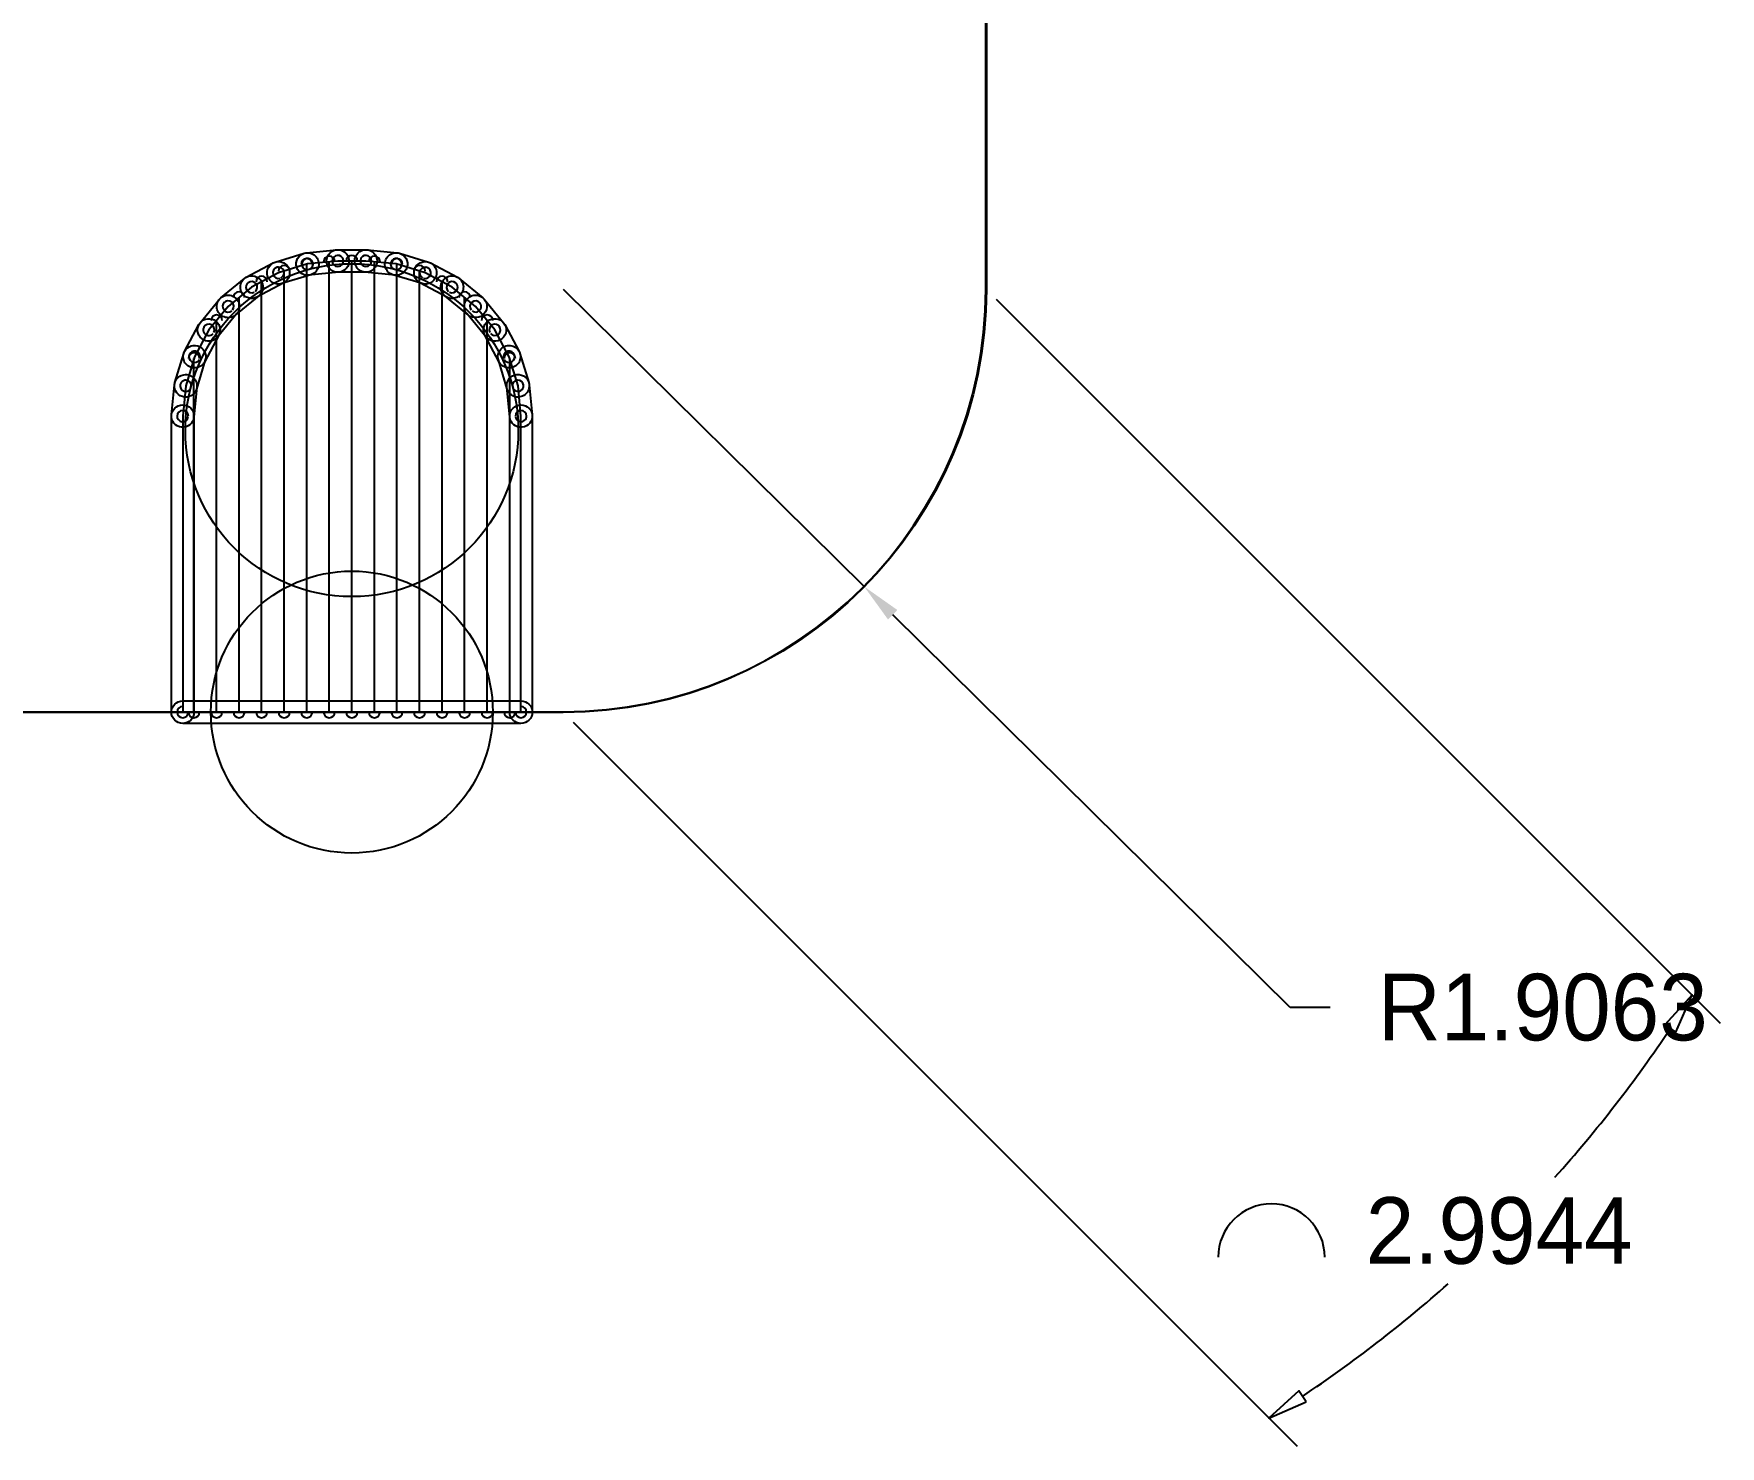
# Model space of a CAD drawing. Extents: x -87.3 to -53.8, y 2.2 to 28.4.
# Drawn here: x -62.38 to -54.78, y 2.31 to 8.67 of the extents above; entities that cross this region are included whole.
import ezdxf
from ezdxf.enums import TextEntityAlignment as Align

# ---------------------------------------------------------------- set-up
doc = ezdxf.new("R2010")
doc.units = 0
doc.layers.get('0').update_dxf_attribs({"linetype": 'CONTINUOUS'})
doc.layers.get('DEFPOINTS').update_dxf_attribs({"linetype": 'CONTINUOUS'})
for name, color, linetype in [('16', 5, 'CONTINUOUS'), ('17', 3, 'CONTINUOUS'), ('20', 6, 'CONTINUOUS')]:
    doc.layers.add(name, color=color, linetype=linetype)
doc.styles.add('VCDSTYLE03', font='txt')
doc.styles.add('VCDSTYLE33', font='txt', dxfattribs={"width": 0.98})
doc.dimstyles.new('VCDDIMSTYLE02', dxfattribs={"dimtxt": 0.3, "dimasz": 0.18, "dimexe": 0.18, "dimexo": 0.0625, "dimgap": 0.09, "dimtad": 0, "dimtih": 1, "dimtoh": 1, "dimdec": 4, "dimzin": 12, "dimtxsty": 'VCDSTYLE33', "dimsah": 1, "dimcen": 0.09, "dimazin": 3, "dimtfac": 1, "dimtdec": 4, "dimtmove": 0, "dimatfit": 3, "dimtolj": 1, "dimtzin": 0})

# ---------------------------------------------------------------- blocks, each defined once
blk = doc.blocks.new('ROUNDP_12_')
blk.add_circle((0, 0), 0.635)
blk = doc.blocks.new('#POLYLINE_847_')
at = {"layer": '16'}
blk.add_arc((-61.6586, 5.6161), 0.0254, 180, 0, dxfattribs=at)
blk = doc.blocks.new('#POLYLINE_848_')
at = {"layer": '16'}
blk.add_arc((-61.6586, 7.2091), 0.0254, 0, 180, dxfattribs=at)
blk = doc.blocks.new('#POLYLINE_849_')
at = {"layer": '16'}
blk.add_line((-61.6586, 5.6161), (-61.6586, 7.2091), dxfattribs=at)
blk = doc.blocks.new('#POLYLINE_850_')
at = {"layer": '16'}
blk.add_arc((-61.557, 5.6161), 0.0254, 180, 0, dxfattribs=at)
blk = doc.blocks.new('#POLYLINE_851_')
at = {"layer": '16'}
blk.add_arc((-61.557, 7.3799), 0.0254, 0, 180, dxfattribs=at)
blk = doc.blocks.new('#POLYLINE_852_')
at = {"layer": '16'}
blk.add_line((-61.557, 5.6161), (-61.557, 7.3799), dxfattribs=at)
blk = doc.blocks.new('#POLYLINE_853_')
at = {"layer": '16'}
blk.add_arc((-61.4554, 5.6161), 0.0254, 180, 0, dxfattribs=at)
blk = doc.blocks.new('#POLYLINE_854_')
at = {"layer": '16'}
blk.add_arc((-61.4554, 7.4841), 0.0254, 0, 180, dxfattribs=at)
blk = doc.blocks.new('#POLYLINE_855_')
at = {"layer": '16'}
blk.add_line((-61.4554, 5.6161), (-61.4554, 7.4841), dxfattribs=at)
blk = doc.blocks.new('#POLYLINE_856_')
at = {"layer": '16'}
blk.add_arc((-61.3538, 5.6161), 0.0254, 180, 0, dxfattribs=at)
blk = doc.blocks.new('#POLYLINE_857_')
at = {"layer": '16'}
blk.add_arc((-61.3538, 7.5545), 0.0254, 0, 180, dxfattribs=at)
blk = doc.blocks.new('#POLYLINE_858_')
at = {"layer": '16'}
blk.add_line((-61.3538, 5.6161), (-61.3538, 7.5545), dxfattribs=at)
blk = doc.blocks.new('#POLYLINE_859_')
at = {"layer": '16'}
blk.add_arc((-61.2522, 5.6161), 0.0254, 180, 0, dxfattribs=at)
blk = doc.blocks.new('#POLYLINE_860_')
at = {"layer": '16'}
blk.add_arc((-61.2522, 7.6028), 0.0254, 0, 180, dxfattribs=at)
blk = doc.blocks.new('#POLYLINE_861_')
at = {"layer": '16'}
blk.add_line((-61.2522, 5.6161), (-61.2522, 7.6028), dxfattribs=at)
blk = doc.blocks.new('#POLYLINE_862_')
at = {"layer": '16'}
blk.add_arc((-61.1506, 5.6161), 0.0254, 180, 0, dxfattribs=at)
blk = doc.blocks.new('#POLYLINE_863_')
at = {"layer": '16'}
blk.add_arc((-61.1506, 7.6336), 0.0254, 0, 180, dxfattribs=at)
blk = doc.blocks.new('#POLYLINE_864_')
at = {"layer": '16'}
blk.add_line((-61.1506, 5.6161), (-61.1506, 7.6336), dxfattribs=at)
blk = doc.blocks.new('#POLYLINE_865_')
at = {"layer": '16'}
blk.add_arc((-61.049, 5.6161), 0.0254, 180, 0, dxfattribs=at)
blk = doc.blocks.new('#POLYLINE_866_')
at = {"layer": '16'}
blk.add_arc((-61.049, 7.6444), 0.0254, 0, 180, dxfattribs=at)
blk = doc.blocks.new('#POLYLINE_867_')
at = {"layer": '16'}
blk.add_line((-61.049, 5.6161), (-61.049, 7.6444), dxfattribs=at)
blk = doc.blocks.new('#POLYLINE_868_')
at = {"layer": '16'}
blk.add_arc((-60.9474, 5.6161), 0.0254, 180, 0, dxfattribs=at)
blk = doc.blocks.new('#POLYLINE_869_')
at = {"layer": '16'}
blk.add_arc((-60.9474, 7.6481), 0.0254, 0, 180, dxfattribs=at)
blk = doc.blocks.new('#POLYLINE_870_')
at = {"layer": '16'}
blk.add_line((-60.9474, 5.6161), (-60.9474, 7.6481), dxfattribs=at)
blk = doc.blocks.new('#POLYLINE_871_')
at = {"layer": '16'}
blk.add_arc((-60.8458, 5.6161), 0.0254, 180, 0, dxfattribs=at)
blk = doc.blocks.new('#POLYLINE_872_')
at = {"layer": '16'}
blk.add_arc((-60.8458, 7.6443), 0.0254, 0, 180, dxfattribs=at)
blk = doc.blocks.new('#POLYLINE_873_')
at = {"layer": '16'}
blk.add_line((-60.8458, 5.6161), (-60.8458, 7.6443), dxfattribs=at)
blk = doc.blocks.new('#POLYLINE_874_')
at = {"layer": '16'}
blk.add_arc((-60.7442, 5.6161), 0.0254, 180, 0, dxfattribs=at)
blk = doc.blocks.new('#POLYLINE_875_')
at = {"layer": '16'}
blk.add_arc((-60.7442, 7.6336), 0.0254, 0, 180, dxfattribs=at)
blk = doc.blocks.new('#POLYLINE_876_')
at = {"layer": '16'}
blk.add_line((-60.7442, 5.6161), (-60.7442, 7.6336), dxfattribs=at)
blk = doc.blocks.new('#POLYLINE_877_')
at = {"layer": '16'}
blk.add_arc((-60.6426, 5.6161), 0.0254, 180, 0, dxfattribs=at)
blk = doc.blocks.new('#POLYLINE_878_')
at = {"layer": '16'}
blk.add_arc((-60.6426, 7.6028), 0.0254, 0, 180, dxfattribs=at)
blk = doc.blocks.new('#POLYLINE_879_')
at = {"layer": '16'}
blk.add_line((-60.6426, 5.6161), (-60.6426, 7.6028), dxfattribs=at)
blk = doc.blocks.new('#POLYLINE_880_')
at = {"layer": '16'}
blk.add_arc((-60.541, 5.6161), 0.0254, 180, 0, dxfattribs=at)
blk = doc.blocks.new('#POLYLINE_881_')
at = {"layer": '16'}
blk.add_arc((-60.541, 7.5545), 0.0254, 0, 180, dxfattribs=at)
blk = doc.blocks.new('#POLYLINE_882_')
at = {"layer": '16'}
blk.add_line((-60.541, 5.6161), (-60.541, 7.5545), dxfattribs=at)
blk = doc.blocks.new('#POLYLINE_883_')
at = {"layer": '16'}
blk.add_arc((-60.4394, 5.6161), 0.0254, 180, 0, dxfattribs=at)
blk = doc.blocks.new('#POLYLINE_884_')
at = {"layer": '16'}
blk.add_arc((-60.4394, 7.4841), 0.0254, 0, 180, dxfattribs=at)
blk = doc.blocks.new('#POLYLINE_885_')
at = {"layer": '16'}
blk.add_line((-60.4394, 5.6161), (-60.4394, 7.4841), dxfattribs=at)
blk = doc.blocks.new('#POLYLINE_886_')
at = {"layer": '16'}
blk.add_arc((-60.3378, 5.6161), 0.0254, 180, 0, dxfattribs=at)
blk = doc.blocks.new('#POLYLINE_887_')
at = {"layer": '16'}
blk.add_arc((-60.3378, 7.3799), 0.0254, 0, 180, dxfattribs=at)
blk = doc.blocks.new('#POLYLINE_888_')
at = {"layer": '16'}
blk.add_line((-60.3378, 5.6161), (-60.3378, 7.3799), dxfattribs=at)
blk = doc.blocks.new('#POLYLINE_889_')
at = {"layer": '16'}
blk.add_arc((-60.2362, 5.6161), 0.0254, 180, 0, dxfattribs=at)
blk = doc.blocks.new('#POLYLINE_890_')
at = {"layer": '16'}
blk.add_arc((-60.2362, 7.2091), 0.0254, 0, 180, dxfattribs=at)
blk = doc.blocks.new('#POLYLINE_891_')
at = {"layer": '16'}
blk.add_line((-60.2362, 5.6161), (-60.2362, 7.2091), dxfattribs=at)
blk = doc.blocks.new('#POLYLINE_892_')
at = {"layer": '16'}
blk.add_arc((-61.7094, 5.6161), 0.0254, 90, 270, dxfattribs=at)
blk = doc.blocks.new('#POLYLINE_893_')
at = {"layer": '16'}
blk.add_arc((-60.1854, 5.6161), 0.0254, 270, 90, dxfattribs=at)
blk = doc.blocks.new('#POLYLINE_894_')
at = {"layer": '16'}
blk.add_line((-61.7094, 5.6161), (-60.1854, 5.6161), dxfattribs=at)
blk = doc.blocks.new('#POLYLINE_895_')
at = {"layer": '16'}
blk.add_arc((-61.7094, 6.9496), 0.0254, 0, 180, dxfattribs=at)
blk = doc.blocks.new('#POLYLINE_896_')
at = {"layer": '16'}
blk.add_arc((-61.7094, 5.6161), 0.0254, 180, 0, dxfattribs=at)
blk = doc.blocks.new('#POLYLINE_897_')
at = {"layer": '16'}
blk.add_line((-61.7094, 6.9496), (-61.7094, 5.6161), dxfattribs=at)
blk = doc.blocks.new('#POLYLINE_898_')
at = {"layer": '16'}
blk.add_arc((-61.696, 7.0859), 0.0254, 354.35668, 174.35668, dxfattribs=at)
blk = doc.blocks.new('#POLYLINE_899_')
at = {"layer": '16'}
blk.add_arc((-61.7094, 6.9496), 0.0254, 174.35668, 354.35668, dxfattribs=at)
blk = doc.blocks.new('#POLYLINE_900_')
at = {"layer": '16'}
blk.add_line((-61.696, 7.0859), (-61.7094, 6.9496), dxfattribs=at)
blk = doc.blocks.new('#POLYLINE_901_')
at = {"layer": '16'}
blk.add_arc((-61.6562, 7.2169), 0.0254, 343.0631, 163.0631, dxfattribs=at)
blk = doc.blocks.new('#POLYLINE_902_')
at = {"layer": '16'}
blk.add_arc((-61.696, 7.0859), 0.0254, 163.17105, 343.17105, dxfattribs=at)
blk = doc.blocks.new('#POLYLINE_903_')
at = {"layer": '16'}
blk.add_line((-61.6562, 7.2169), (-61.696, 7.0859), dxfattribs=at)
blk = doc.blocks.new('#POLYLINE_904_')
at = {"layer": '16'}
blk.add_arc((-61.5917, 7.3377), 0.0254, 331.92088, 151.92088, dxfattribs=at)
blk = doc.blocks.new('#POLYLINE_905_')
at = {"layer": '16'}
blk.add_arc((-61.6562, 7.2169), 0.0254, 151.82141, 331.82141, dxfattribs=at)
blk = doc.blocks.new('#POLYLINE_906_')
at = {"layer": '16'}
blk.add_line((-61.5917, 7.3377), (-61.6562, 7.2169), dxfattribs=at)
blk = doc.blocks.new('#POLYLINE_907_')
at = {"layer": '16'}
blk.add_arc((-61.5049, 7.4435), 0.0254, 320.67092, 140.67092, dxfattribs=at)
blk = doc.blocks.new('#POLYLINE_908_')
at = {"layer": '16'}
blk.add_arc((-61.5917, 7.3377), 0.0254, 140.67092, 320.67092, dxfattribs=at)
blk = doc.blocks.new('#POLYLINE_909_')
at = {"layer": '16'}
blk.add_line((-61.5048, 7.4435), (-61.5917, 7.3377), dxfattribs=at)
blk = doc.blocks.new('#POLYLINE_910_')
at = {"layer": '16'}
blk.add_arc((-61.399, 7.5304), 0.0254, 309.32908, 129.32908, dxfattribs=at)
blk = doc.blocks.new('#POLYLINE_911_')
at = {"layer": '16'}
blk.add_arc((-61.5048, 7.4436), 0.0254, 129.32908, 309.32908, dxfattribs=at)
blk = doc.blocks.new('#POLYLINE_912_')
at = {"layer": '16'}
blk.add_line((-61.399, 7.5304), (-61.5048, 7.4435), dxfattribs=at)
blk = doc.blocks.new('#POLYLINE_913_')
at = {"layer": '16'}
blk.add_arc((-61.2782, 7.5949), 0.0254, 298.17859, 118.17859, dxfattribs=at)
blk = doc.blocks.new('#POLYLINE_914_')
at = {"layer": '16'}
blk.add_arc((-61.399, 7.5304), 0.0254, 118.07912, 298.07912, dxfattribs=at)
blk = doc.blocks.new('#POLYLINE_915_')
at = {"layer": '16'}
blk.add_line((-61.2782, 7.5949), (-61.399, 7.5304), dxfattribs=at)
blk = doc.blocks.new('#POLYLINE_916_')
at = {"layer": '16'}
blk.add_arc((-61.1472, 7.6347), 0.0254, 286.82895, 106.82895, dxfattribs=at)
blk = doc.blocks.new('#POLYLINE_917_')
at = {"layer": '16'}
blk.add_arc((-61.2782, 7.5949), 0.0254, 106.9369, 286.9369, dxfattribs=at)
blk = doc.blocks.new('#POLYLINE_918_')
at = {"layer": '16'}
blk.add_line((-61.1472, 7.6347), (-61.2782, 7.5949), dxfattribs=at)
blk = doc.blocks.new('#POLYLINE_919_')
at = {"layer": '16'}
blk.add_arc((-61.0109, 7.6481), 0.0254, 275.64332, 95.64332, dxfattribs=at)
blk = doc.blocks.new('#POLYLINE_920_')
at = {"layer": '16'}
blk.add_arc((-61.1472, 7.6347), 0.0254, 95.64332, 275.64332, dxfattribs=at)
blk = doc.blocks.new('#POLYLINE_921_')
at = {"layer": '16'}
blk.add_line((-61.0109, 7.6481), (-61.1472, 7.6347), dxfattribs=at)
blk = doc.blocks.new('#POLYLINE_922_')
at = {"layer": '16'}
blk.add_arc((-60.8839, 7.6481), 0.0254, 270, 90, dxfattribs=at)
blk = doc.blocks.new('#POLYLINE_923_')
at = {"layer": '16'}
blk.add_arc((-61.0109, 7.6481), 0.0254, 90, 270, dxfattribs=at)
blk = doc.blocks.new('#POLYLINE_924_')
at = {"layer": '16'}
blk.add_line((-60.8839, 7.6481), (-61.0109, 7.6481), dxfattribs=at)
blk = doc.blocks.new('#POLYLINE_925_')
at = {"layer": '16'}
blk.add_arc((-60.7476, 7.6347), 0.0254, 264.35668, 84.35668, dxfattribs=at)
blk = doc.blocks.new('#POLYLINE_926_')
at = {"layer": '16'}
blk.add_arc((-60.8839, 7.6481), 0.0254, 84.35668, 264.35668, dxfattribs=at)
blk = doc.blocks.new('#POLYLINE_927_')
at = {"layer": '16'}
blk.add_line((-60.7476, 7.6347), (-60.8839, 7.6481), dxfattribs=at)
blk = doc.blocks.new('#POLYLINE_928_')
at = {"layer": '16'}
blk.add_arc((-60.6166, 7.5949), 0.0254, 253.0631, 73.0631, dxfattribs=at)
blk = doc.blocks.new('#POLYLINE_929_')
at = {"layer": '16'}
blk.add_arc((-60.7477, 7.6347), 0.0254, 73.17105, 253.17105, dxfattribs=at)
blk = doc.blocks.new('#POLYLINE_930_')
at = {"layer": '16'}
blk.add_line((-60.6166, 7.5949), (-60.7476, 7.6347), dxfattribs=at)
blk = doc.blocks.new('#POLYLINE_931_')
at = {"layer": '16'}
blk.add_arc((-60.4959, 7.5304), 0.0254, 241.92088, 61.92088, dxfattribs=at)
blk = doc.blocks.new('#POLYLINE_932_')
at = {"layer": '16'}
blk.add_arc((-60.6166, 7.5949), 0.0254, 61.82141, 241.82141, dxfattribs=at)
blk = doc.blocks.new('#POLYLINE_933_')
at = {"layer": '16'}
blk.add_line((-60.4958, 7.5304), (-60.6166, 7.5949), dxfattribs=at)
blk = doc.blocks.new('#POLYLINE_934_')
at = {"layer": '16'}
blk.add_arc((-60.39, 7.4436), 0.0254, 230.67092, 50.67092, dxfattribs=at)
blk = doc.blocks.new('#POLYLINE_935_')
at = {"layer": '16'}
blk.add_arc((-60.4958, 7.5304), 0.0254, 50.67092, 230.67092, dxfattribs=at)
blk = doc.blocks.new('#POLYLINE_936_')
at = {"layer": '16'}
blk.add_line((-60.39, 7.4435), (-60.4958, 7.5304), dxfattribs=at)
blk = doc.blocks.new('#POLYLINE_937_')
at = {"layer": '16'}
blk.add_arc((-60.3032, 7.3377), 0.0254, 219.32908, 39.32908, dxfattribs=at)
blk = doc.blocks.new('#POLYLINE_938_')
at = {"layer": '16'}
blk.add_arc((-60.39, 7.4435), 0.0254, 39.32908, 219.32908, dxfattribs=at)
blk = doc.blocks.new('#POLYLINE_939_')
at = {"layer": '16'}
blk.add_line((-60.3031, 7.3377), (-60.39, 7.4435), dxfattribs=at)
blk = doc.blocks.new('#POLYLINE_940_')
at = {"layer": '16'}
blk.add_arc((-60.2386, 7.2169), 0.0254, 208.17859, 28.17859, dxfattribs=at)
blk = doc.blocks.new('#POLYLINE_941_')
at = {"layer": '16'}
blk.add_arc((-60.3031, 7.3377), 0.0254, 28.07912, 208.07912, dxfattribs=at)
blk = doc.blocks.new('#POLYLINE_942_')
at = {"layer": '16'}
blk.add_line((-60.2386, 7.2169), (-60.3031, 7.3377), dxfattribs=at)
blk = doc.blocks.new('#POLYLINE_943_')
at = {"layer": '16'}
blk.add_arc((-60.1988, 7.0859), 0.0254, 196.82895, 16.82895, dxfattribs=at)
blk = doc.blocks.new('#POLYLINE_944_')
at = {"layer": '16'}
blk.add_arc((-60.2386, 7.2169), 0.0254, 16.9369, 196.9369, dxfattribs=at)
blk = doc.blocks.new('#POLYLINE_945_')
at = {"layer": '16'}
blk.add_line((-60.1988, 7.0859), (-60.2386, 7.2169), dxfattribs=at)
blk = doc.blocks.new('#POLYLINE_946_')
at = {"layer": '16'}
blk.add_arc((-60.1854, 6.9496), 0.0254, 185.64332, 5.64332, dxfattribs=at)
blk = doc.blocks.new('#POLYLINE_947_')
at = {"layer": '16'}
blk.add_arc((-60.1988, 7.0859), 0.0254, 5.64332, 185.64332, dxfattribs=at)
blk = doc.blocks.new('#POLYLINE_948_')
at = {"layer": '16'}
blk.add_line((-60.1854, 6.9496), (-60.1988, 7.0859), dxfattribs=at)
blk = doc.blocks.new('#POLYLINE_949_')
at = {"layer": '16'}
blk.add_arc((-60.1854, 5.6161), 0.0254, 180, 0, dxfattribs=at)
blk = doc.blocks.new('#POLYLINE_950_')
at = {"layer": '16'}
blk.add_arc((-60.1854, 6.9496), 0.0254, 0, 180, dxfattribs=at)
blk = doc.blocks.new('#POLYLINE_951_')
at = {"layer": '16'}
blk.add_line((-60.1854, 5.6161), (-60.1854, 6.9496), dxfattribs=at)
blk = doc.blocks.new('ROUNDP_19_')
blk.add_circle((0, 0), 0.75)
blk = doc.blocks.new('*D2012')
at = {"color": 0}
for p, q in [((-59.995, 7.5211), (-58.639, 6.1812)), ((-56.7201, 4.285), (-58.5109, 6.0547)), ((-56.5401, 4.285), (-56.7201, 4.285))]:
    blk.add_line(p, q, dxfattribs=at)
blk.add_solid([(-58.4899, 6.076), (-58.532, 6.0333), (-58.639, 6.1812)], dxfattribs=at)
at = {"layer": 'DEFPOINTS', "color": 0}
for p in [(-59.995, 7.5211), (-58.639, 6.1812)]:
    blk.add_point(p, dxfattribs=at)
at = {"color": 0, "insert": (-55.5821, 4.285), "char_height": 0.3, "attachment_point": 5, "style": 'VCDSTYLE33'}
blk.add_mtext('\\A1;R1.9063', dxfattribs=at)
blk = doc.blocks.new('#DIM_3_')
for p, q in [((-58.0444, 7.4769), (-54.7825, 4.215)), ((-59.9507, 5.5706), (-56.6888, 2.3087))]:
    blk.add_line(p, q)
for points in [[(-55.0326, 4.2073), (-54.9823, 4.1748), (-54.9098, 4.3422), (-55.0326, 4.2073)], [(-56.6486, 2.5084), (-56.6812, 2.5588), (-56.8161, 2.4359), (-56.6486, 2.5084)]]:
    blk.add_lwpolyline(points)
for centre, radius, start, end in [((-59.995, 7.5211), 5.9971, 318.15735, 326.26955), ((-56.8044, 3.1606), 0.24, 0, 180), ((-59.995, 7.5211), 5.9971, 303.73045, 311.65794)]:
    blk.add_arc(centre, radius, start, end)
at = {"style": 'VCDSTYLE03', "width": 0.98}
blk.add_text('2.9944', height=0.3, dxfattribs=at).set_placement((-55.7784, 3.1306), align=Align.CENTER)
blk = doc.blocks.new('ROUNDP_37_')
blk.add_circle((0, 0), 0.635)
blk = doc.blocks.new('ROUNDP_44_')
blk.add_circle((0, 0), 0.75)

msp = doc.modelspace()

# ---------------------------------------------------------------- linework, layer by layer
at = {"layer": '16'}
for points in [[(-61.29292, 7.6435), (-61.16192, 7.6833, -1), (-61.13242, 7.5861), (-61.26352, 7.5463, -1)], [(-61.15222, 7.6852), (-61.01592, 7.6987, -1), (-61.00592, 7.5975), (-61.14222, 7.5841, -1)], [(-61.01092, 7.6989), (-60.88392, 7.6989, -1), (-60.88392, 7.5973), (-61.01092, 7.5973, -1)], [(-60.87892, 7.6987), (-60.74262, 7.6852, -1), (-60.75262, 7.5841), (-60.88892, 7.5975, -1)], [(-60.73292, 7.6833), (-60.60192, 7.6435, -1), (-60.63132, 7.5463), (-60.76242, 7.5861, -1)], [(-61.42292, 7.5752), (-61.30222, 7.6397, -1), (-61.25432, 7.5501), (-61.37502, 7.4856, -1)], [(-60.59262, 7.6397), (-60.47192, 7.5752, -1), (-60.51982, 7.4856), (-60.64052, 7.5501, -1)], [(-61.53702, 7.4828), (-61.43122, 7.5697, -1), (-61.36672, 7.4911), (-61.47262, 7.4042, -1)], [(-60.46362, 7.5697), (-60.35782, 7.4828, -1), (-60.42222, 7.4042), (-60.52812, 7.4911, -1)], [(-61.63102, 7.3699), (-61.54412, 7.4757, -1), (-61.46552, 7.4113), (-61.55242, 7.3054, -1)], [(-60.35072, 7.4757), (-60.26382, 7.3699, -1), (-60.34242, 7.3054), (-60.42932, 7.4113, -1)], [(-61.70102, 7.2409), (-61.63652, 7.3616, -1), (-61.54692, 7.3137), (-61.61142, 7.193, -1)], [(-60.25832, 7.3616), (-60.19382, 7.2409, -1), (-60.28342, 7.193), (-60.34792, 7.3137, -1)], [(-61.74462, 7.1006), (-61.70482, 7.2316, -1), (-61.60762, 7.2022), (-61.64742, 7.0711, -1)], [(-60.19002, 7.2316), (-60.15022, 7.1006, -1), (-60.24742, 7.0711), (-60.28722, 7.2022, -1)], [(-61.76002, 6.9546), (-61.74652, 7.0909, -1), (-61.64542, 7.0809), (-61.65882, 6.9446, -1)], [(-60.14832, 7.0909), (-60.13482, 6.9546, -1), (-60.23602, 6.9446), (-60.24942, 7.0809, -1)], [(-61.76022, 5.6161), (-61.76022, 6.9496, -1), (-61.65862, 6.9496), (-61.65862, 5.6161, -1)], [(-60.13462, 6.9496), (-60.13462, 5.6161, -1), (-60.23622, 5.6161), (-60.23622, 6.9496, -1)], [(-60.18542, 5.5653), (-61.70942, 5.5653, -1), (-61.70942, 5.6669), (-60.18542, 5.6669, -1)]]:
    msp.add_lwpolyline(points, format="xyb", close=True, dxfattribs=at)
at = {"layer": '20'}
for points in [[(-58.08862, 21.4911), (-58.08862, 7.5211, -1), (-58.09122, 7.5211), (-58.09122, 21.4911, -1)], [(-59.99492, 5.6148, -1), (-59.99492, 5.6174, 0.4142), (-58.09122, 7.5211, -1), (-58.08862, 7.5211, -0.4142)], [(-59.99492, 5.6148), (-77.13992, 5.6148, -1), (-77.13992, 5.6174), (-59.99492, 5.6174, -1)]]:
    msp.add_lwpolyline(points, format="xyb", close=True, dxfattribs=at)

# ---------------------------------------------------------------- block references
msp.add_blockref('#DIM_3_', (0, 0))
at = {"layer": '16'}
for name in ['#POLYLINE_919_', '#POLYLINE_926_', '#POLYLINE_917_', '#POLYLINE_913_', '#POLYLINE_918_', '#POLYLINE_860_', '#POLYLINE_861_', '#POLYLINE_863_', '#POLYLINE_920_', '#POLYLINE_916_', '#POLYLINE_864_', '#POLYLINE_921_', '#POLYLINE_866_', '#POLYLINE_867_', '#POLYLINE_923_', '#POLYLINE_924_', '#POLYLINE_869_', '#POLYLINE_870_', '#POLYLINE_922_', '#POLYLINE_927_', '#POLYLINE_872_', '#POLYLINE_873_', '#POLYLINE_929_', '#POLYLINE_875_', '#POLYLINE_925_', '#POLYLINE_930_', '#POLYLINE_876_', '#POLYLINE_878_', '#POLYLINE_932_', '#POLYLINE_879_', '#POLYLINE_928_', '#POLYLINE_912_', '#POLYLINE_914_', '#POLYLINE_910_', '#POLYLINE_915_', '#POLYLINE_857_', '#POLYLINE_858_', '#POLYLINE_933_', '#POLYLINE_881_', '#POLYLINE_882_', '#POLYLINE_935_', '#POLYLINE_931_', '#POLYLINE_936_', '#POLYLINE_911_', '#POLYLINE_907_', '#POLYLINE_854_', '#POLYLINE_855_', '#POLYLINE_884_', '#POLYLINE_885_', '#POLYLINE_938_', '#POLYLINE_934_', '#POLYLINE_909_', '#POLYLINE_851_', '#POLYLINE_852_', '#POLYLINE_939_', '#POLYLINE_887_', '#POLYLINE_888_', '#POLYLINE_906_', '#POLYLINE_908_', '#POLYLINE_904_', '#POLYLINE_941_', '#POLYLINE_937_', '#POLYLINE_942_', '#POLYLINE_905_', '#POLYLINE_848_', '#POLYLINE_901_', '#POLYLINE_944_', '#POLYLINE_890_', '#POLYLINE_940_', '#POLYLINE_903_', '#POLYLINE_849_', '#POLYLINE_945_', '#POLYLINE_891_', '#POLYLINE_902_', '#POLYLINE_898_', '#POLYLINE_900_', '#POLYLINE_947_', '#POLYLINE_943_', '#POLYLINE_948_', '#POLYLINE_899_', '#POLYLINE_895_', '#POLYLINE_897_', '#POLYLINE_950_', '#POLYLINE_946_', '#POLYLINE_951_', '#POLYLINE_892_', '#POLYLINE_893_', '#POLYLINE_896_', '#POLYLINE_894_', '#POLYLINE_847_', '#POLYLINE_850_', '#POLYLINE_853_', '#POLYLINE_856_', '#POLYLINE_859_', '#POLYLINE_862_', '#POLYLINE_865_', '#POLYLINE_868_', '#POLYLINE_871_', '#POLYLINE_874_', '#POLYLINE_877_', '#POLYLINE_880_', '#POLYLINE_883_', '#POLYLINE_886_', '#POLYLINE_889_', '#POLYLINE_949_']:
    msp.add_blockref(name, (0, 0), dxfattribs=at)
at = {"layer": '17'}
for name, p in [('ROUNDP_19_', (-60.94742, 6.8861)), ('ROUNDP_44_', (-60.94742, 6.8861)), ('ROUNDP_12_', (-60.94742, 5.6161)), ('ROUNDP_37_', (-60.94742, 5.6161))]:
    msp.add_blockref(name, p, dxfattribs=at)

# ---------------------------------------------------------------- dimensions: what is measured, and where the dimension line sits
dim = msp.add_radius_dim(center=(-59.99497, 7.52114), mpoint=(-58.63898, 6.1812), dimstyle='VCDDIMSTYLE02', override={"dimpost": 'R<>'})
dim.commit()
dim.dimension.update_dxf_attribs({"geometry": '*D2012', "text_midpoint": (-55.58212, 4.28505), "dimtype": 164})

doc.saveas('drawing.dxf')
